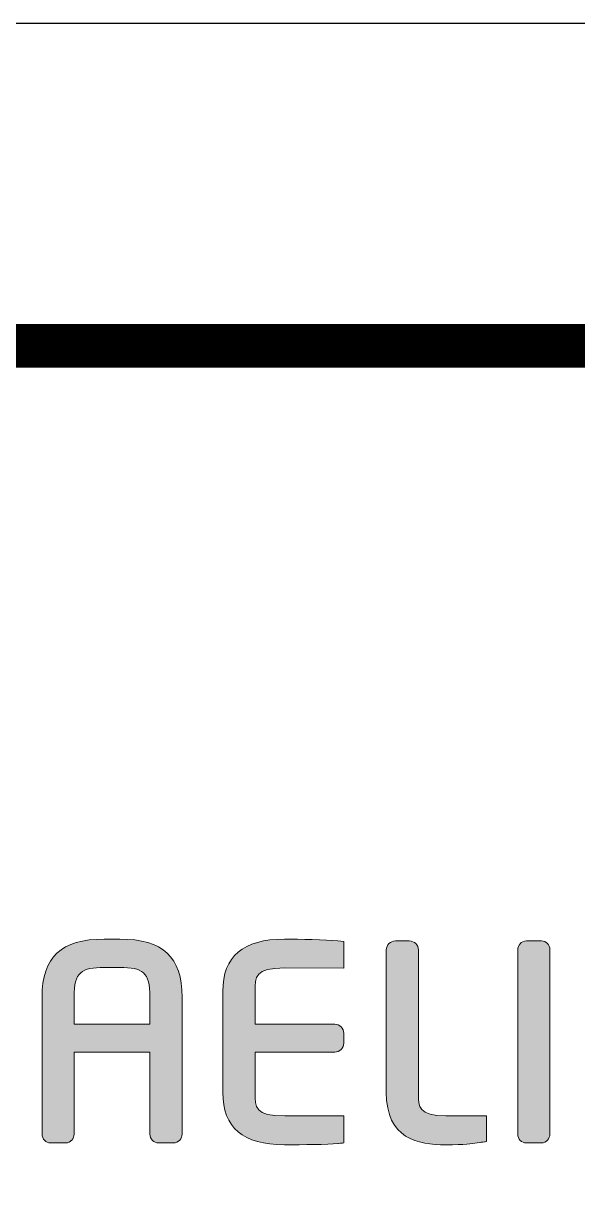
# Model space of a CAD drawing. Extents: x 16296675150 to 16296675606, y -37409617853 to -37409617519.
# Drawn here: x 16296675546.06 to 16296675559.38, y -37409617546.85 to -37409617518.64 of the extents above; entities that cross this region are included whole.
import ezdxf

# ---------------------------------------------------------------- set-up
doc = ezdxf.new("R2010")
doc.units = 0
doc.header["$LTSCALE"] = 10
doc.header["$MEASUREMENT"] = 0
doc.layers.get('0').update_dxf_attribs({"linetype": 'CONTINUOUS'})
doc.layers.add('레이어 1', color=7, linetype='CONTINUOUS', lineweight=0)

msp = doc.modelspace()

# ---------------------------------------------------------------- hatches: boundary and pattern name
at = {"layer": '레이어 1'}
h = msp.add_hatch(color=5, dxfattribs=at)
h.dxf.hatch_style = 2
edge = h.paths.add_edge_path()
edge.add_spline(control_points=[(16296675549.09897, -37409617542.70163), (16296675549.09897, -37409617542.70163), (16296675547.276779, -37409617542.70163), (16296675547.276779, -37409617542.70163), (16296675547.276779, -37409617542.633904), (16296675547.276779, -37409617542.051857), (16296675547.276779, -37409617542.051857), (16296675547.276779, -37409617541.44429), (16296675547.45739, -37409617541.341202), (16296675547.999229, -37409617541.341202), (16296675547.999229, -37409617541.341202), (16296675548.377069, -37409617541.341202), (16296675548.377069, -37409617541.341202), (16296675548.9186, -37409617541.341202), (16296675549.09897, -37409617541.44429), (16296675549.09897, -37409617542.051857), (16296675549.09897, -37409617542.051857), (16296675549.09897, -37409617542.633904), (16296675549.09897, -37409617542.70163)], knot_values=[0, 0, 0, 0, 1, 1, 1, 2, 2, 2, 3, 3, 3, 4, 4, 4, 5, 5, 5, 6, 6, 6, 6], degree=3, periodic=0)
edge = h.paths.add_edge_path()
edge.add_spline(control_points=[(16296675548.377069, -37409617540.659264), (16296675548.377069, -37409617540.659264), (16296675547.999229, -37409617540.659264), (16296675547.999229, -37409617540.659264), (16296675546.96699, -37409617540.659264), (16296675546.506769, -37409617541.088608), (16296675546.506769, -37409617542.051857), (16296675546.506769, -37409617542.051857), (16296675546.506769, -37409617545.347168), (16296675546.506769, -37409617545.347168), (16296675546.506769, -37409617545.463028), (16296675546.60092, -37409617545.561203), (16296675546.712049, -37409617545.561203), (16296675546.712049, -37409617545.561203), (16296675547.07254, -37409617545.561203), (16296675547.07254, -37409617545.561203), (16296675547.20031, -37409617545.561203), (16296675547.276779, -37409617545.452713), (16296675547.276779, -37409617545.347168), (16296675547.276779, -37409617545.347168), (16296675547.276779, -37409617543.453537), (16296675547.276779, -37409617543.379646), (16296675547.276779, -37409617543.379646), (16296675549.09897, -37409617543.379646), (16296675549.09897, -37409617543.379646), (16296675549.09897, -37409617543.453537), (16296675549.09897, -37409617545.347168), (16296675549.09897, -37409617545.347168), (16296675549.09897, -37409617545.465233), (16296675549.19207, -37409617545.561203), (16296675549.30677, -37409617545.561203), (16296675549.30677, -37409617545.561203), (16296675549.66283, -37409617545.561203), (16296675549.66283, -37409617545.561203), (16296675549.787661, -37409617545.561203), (16296675549.87167, -37409617545.450493), (16296675549.87167, -37409617545.347168), (16296675549.87167, -37409617545.347168), (16296675549.87167, -37409617542.051857), (16296675549.87167, -37409617542.051857), (16296675549.87167, -37409617541.088608), (16296675549.41054, -37409617540.659264), (16296675548.377069, -37409617540.659264)], knot_values=[0, 0, 0, 0, 1, 1, 1, 2, 2, 2, 3, 3, 3, 4, 4, 4, 5, 5, 5, 6, 6, 6, 7, 7, 7, 8, 8, 8, 9, 9, 9, 10, 10, 10, 11, 11, 11, 12, 12, 12, 13, 13, 13, 14, 14, 14, 14], degree=3, periodic=0)
h = msp.add_hatch(color=5, dxfattribs=at)
h.dxf.hatch_style = 2
edge = h.paths.add_edge_path()
edge.add_spline(control_points=[(16296675550.850941, -37409617541.918571), (16296675550.850941, -37409617541.918571), (16296675550.850941, -37409617544.344391), (16296675550.850941, -37409617544.344391), (16296675550.850941, -37409617545.192993), (16296675551.33564, -37409617545.605148), (16296675552.333019, -37409617545.605148), (16296675552.773279, -37409617545.605148), (16296675553.37249, -37409617545.597061), (16296675553.61208, -37409617545.574707), (16296675553.608641, -37409617545.574707), (16296675553.72826, -37409617545.563171), (16296675553.72826, -37409617545.563171), (16296675553.72826, -37409617545.563171), (16296675553.762871, -37409617545.559738), (16296675553.762871, -37409617545.559738), (16296675553.762871, -37409617545.559738), (16296675553.762871, -37409617544.91069), (16296675553.762871, -37409617544.91069), (16296675553.762871, -37409617544.91069), (16296675552.33849, -37409617544.91069), (16296675552.33849, -37409617544.91069), (16296675551.62487, -37409617544.91069), (16296675551.62487, -37409617544.709396), (16296675551.62487, -37409617544.344391), (16296675551.62487, -37409617544.344391), (16296675551.62487, -37409617543.445427), (16296675551.62487, -37409617543.375221), (16296675551.6982, -37409617543.375221), (16296675553.539539, -37409617543.375221), (16296675553.539539, -37409617543.375221), (16296675553.66013, -37409617543.375221), (16296675553.758381, -37409617543.279503), (16296675553.758381, -37409617543.161667), (16296675553.758381, -37409617543.161667), (16296675553.758381, -37409617542.921097), (16296675553.758381, -37409617542.921097), (16296675553.758381, -37409617542.802544), (16296675553.66013, -37409617542.706551), (16296675553.539539, -37409617542.706551), (16296675553.539539, -37409617542.706551), (16296675551.6982, -37409617542.706551), (16296675551.62487, -37409617542.706551), (16296675551.62487, -37409617542.636833), (16296675551.62487, -37409617541.918571), (16296675551.62487, -37409617541.918571), (16296675551.62487, -37409617541.554031), (16296675551.62487, -37409617541.353233), (16296675552.33849, -37409617541.353233), (16296675552.33849, -37409617541.353233), (16296675553.76231, -37409617541.358879), (16296675553.76231, -37409617541.358879), (16296675553.76231, -37409617541.358879), (16296675553.76231, -37409617540.713753), (16296675553.76231, -37409617540.713753), (16296675553.76231, -37409617540.713753), (16296675553.61128, -37409617540.697563), (16296675553.61128, -37409617540.697563), (16296675553.331129, -37409617540.672272), (16296675552.688841, -37409617540.659264), (16296675552.333019, -37409617540.659264), (16296675551.33564, -37409617540.659264), (16296675550.850941, -37409617541.070923), (16296675550.850941, -37409617541.918571)], knot_values=[0, 0, 0, 0, 1, 1, 1, 2, 2, 2, 3, 3, 3, 4, 4, 4, 5, 5, 5, 6, 6, 6, 7, 7, 7, 8, 8, 8, 9, 9, 9, 10, 10, 10, 11, 11, 11, 12, 12, 12, 13, 13, 13, 14, 14, 14, 15, 15, 15, 16, 16, 16, 17, 17, 17, 18, 18, 18, 19, 19, 19, 20, 20, 20, 21, 21, 21, 21], degree=3, periodic=0)
h = msp.add_hatch(color=5, dxfattribs=at)
h.dxf.hatch_style = 2
edge = h.paths.add_edge_path()
edge.add_spline(control_points=[(16296675554.999451, -37409617540.703217), (16296675554.88028, -37409617540.703217), (16296675554.77927, -37409617540.801651), (16296675554.77927, -37409617540.91848), (16296675554.77927, -37409617540.91848), (16296675554.77927, -37409617544.344391), (16296675554.77927, -37409617544.344391), (16296675554.77927, -37409617545.461548), (16296675555.541731, -37409617545.605148), (16296675556.20549, -37409617545.605148), (16296675556.69252, -37409617545.605148), (16296675556.817471, -37409617545.584518), (16296675556.961679, -37409617545.560471), (16296675556.961679, -37409617545.560471), (16296675557.045771, -37409617545.547234), (16296675557.045771, -37409617545.547234), (16296675557.04454, -37409617545.547707), (16296675557.157089, -37409617545.533722), (16296675557.157089, -37409617545.533722), (16296675557.157089, -37409617545.533722), (16296675557.190479, -37409617545.529297), (16296675557.190479, -37409617545.529297), (16296675557.190479, -37409617545.529297), (16296675557.190479, -37409617544.91069), (16296675557.190479, -37409617544.91069), (16296675557.190479, -37409617544.91069), (16296675556.21286, -37409617544.91069), (16296675556.21286, -37409617544.91069), (16296675555.55154, -37409617544.91069), (16296675555.55154, -37409617544.661049), (16296675555.55154, -37409617544.418762), (16296675555.55154, -37409617544.418762), (16296675555.55154, -37409617540.91848), (16296675555.55154, -37409617540.91848), (16296675555.55154, -37409617540.801651), (16296675555.45138, -37409617540.703217), (16296675555.332569, -37409617540.703217), (16296675555.332569, -37409617540.703217), (16296675554.999451, -37409617540.703217), (16296675554.999451, -37409617540.703217)], knot_values=[0, 0, 0, 0, 1, 1, 1, 2, 2, 2, 3, 3, 3, 4, 4, 4, 5, 5, 5, 6, 6, 6, 7, 7, 7, 8, 8, 8, 9, 9, 9, 10, 10, 10, 11, 11, 11, 12, 12, 12, 13, 13, 13, 13], degree=3, periodic=0)
h = msp.add_hatch(color=5, dxfattribs=at)
h.dxf.hatch_style = 2
edge = h.paths.add_edge_path()
edge.add_spline(control_points=[(16296675558.14624, -37409617540.703217), (16296675558.017611, -37409617540.703217), (16296675557.940781, -37409617540.809486), (16296675557.940781, -37409617540.912109), (16296675557.940781, -37409617540.912109), (16296675557.940781, -37409617545.347168), (16296675557.940781, -37409617545.347168), (16296675557.940781, -37409617545.465233), (16296675558.033091, -37409617545.561203), (16296675558.14624, -37409617545.561203), (16296675558.14624, -37409617545.561203), (16296675558.506109, -37409617545.561203), (16296675558.506109, -37409617545.561203), (16296675558.634991, -37409617545.561203), (16296675558.71195, -37409617545.452713), (16296675558.71195, -37409617545.347168), (16296675558.71195, -37409617545.347168), (16296675558.71195, -37409617540.912109), (16296675558.71195, -37409617540.912109), (16296675558.71195, -37409617540.795013), (16296675558.62174, -37409617540.703217), (16296675558.506109, -37409617540.703217), (16296675558.506109, -37409617540.703217), (16296675558.14624, -37409617540.703217), (16296675558.14624, -37409617540.703217)], knot_values=[0, 0, 0, 0, 1, 1, 1, 2, 2, 2, 3, 3, 3, 4, 4, 4, 5, 5, 5, 6, 6, 6, 7, 7, 7, 8, 8, 8, 8], degree=3, periodic=0)

# ---------------------------------------------------------------- linework, layer by layer
at = {"ltscale": 0.5}
msp.add_lwpolyline([(16296675150.245461, -37409617852.537933), (16296675605.945459, -37409617852.537933), (16296675605.945459, -37409617518.637917), (16296675150.245461, -37409617518.637917)], close=True, dxfattribs=at)
at = {"color": 5, "linetype": 'ByBlock', "lineweight": 200, "const_width": 1.05}
msp.add_lwpolyline([(16296675157.573191, -37409617838.240623), (16296675598.573191, -37409617838.240623), (16296675598.573191, -37409617526.390617), (16296675157.573191, -37409617526.390617)], close=True, dxfattribs=at)
at = {"layer": '레이어 1', "color": 5}
for points, knots in [([(16296675548.377069, -37409617540.659264), (16296675548.377069, -37409617540.659264), (16296675547.999229, -37409617540.659264), (16296675547.999229, -37409617540.659264), (16296675546.96699, -37409617540.659264), (16296675546.506769, -37409617541.088608), (16296675546.506769, -37409617542.051857), (16296675546.506769, -37409617542.051857), (16296675546.506769, -37409617545.347168), (16296675546.506769, -37409617545.347168), (16296675546.506769, -37409617545.463028), (16296675546.60092, -37409617545.561203), (16296675546.712049, -37409617545.561203), (16296675546.712049, -37409617545.561203), (16296675547.07254, -37409617545.561203), (16296675547.07254, -37409617545.561203), (16296675547.20031, -37409617545.561203), (16296675547.276779, -37409617545.452713), (16296675547.276779, -37409617545.347168), (16296675547.276779, -37409617545.347168), (16296675547.276779, -37409617543.453537), (16296675547.276779, -37409617543.379646), (16296675547.276779, -37409617543.379646), (16296675549.09897, -37409617543.379646), (16296675549.09897, -37409617543.379646), (16296675549.09897, -37409617543.453537), (16296675549.09897, -37409617545.347168), (16296675549.09897, -37409617545.347168), (16296675549.09897, -37409617545.465233), (16296675549.19207, -37409617545.561203), (16296675549.30677, -37409617545.561203), (16296675549.30677, -37409617545.561203), (16296675549.66283, -37409617545.561203), (16296675549.66283, -37409617545.561203), (16296675549.787661, -37409617545.561203), (16296675549.87167, -37409617545.450493), (16296675549.87167, -37409617545.347168), (16296675549.87167, -37409617545.347168), (16296675549.87167, -37409617542.051857), (16296675549.87167, -37409617542.051857), (16296675549.87167, -37409617541.088608), (16296675549.41054, -37409617540.659264), (16296675548.377069, -37409617540.659264)], [0, 0, 0, 0, 1, 1, 1, 2, 2, 2, 3, 3, 3, 4, 4, 4, 5, 5, 5, 6, 6, 6, 7, 7, 7, 8, 8, 8, 9, 9, 9, 10, 10, 10, 11, 11, 11, 12, 12, 12, 13, 13, 13, 14, 14, 14, 14]), ([(16296675550.850941, -37409617541.918571), (16296675550.850941, -37409617541.918571), (16296675550.850941, -37409617544.344391), (16296675550.850941, -37409617544.344391), (16296675550.850941, -37409617545.192993), (16296675551.33564, -37409617545.605148), (16296675552.333019, -37409617545.605148), (16296675552.773279, -37409617545.605148), (16296675553.37249, -37409617545.597061), (16296675553.61208, -37409617545.574707), (16296675553.608641, -37409617545.574707), (16296675553.72826, -37409617545.563171), (16296675553.72826, -37409617545.563171), (16296675553.72826, -37409617545.563171), (16296675553.762871, -37409617545.559738), (16296675553.762871, -37409617545.559738), (16296675553.762871, -37409617545.559738), (16296675553.762871, -37409617544.91069), (16296675553.762871, -37409617544.91069), (16296675553.762871, -37409617544.91069), (16296675552.33849, -37409617544.91069), (16296675552.33849, -37409617544.91069), (16296675551.62487, -37409617544.91069), (16296675551.62487, -37409617544.709396), (16296675551.62487, -37409617544.344391), (16296675551.62487, -37409617544.344391), (16296675551.62487, -37409617543.445427), (16296675551.62487, -37409617543.375221), (16296675551.6982, -37409617543.375221), (16296675553.539539, -37409617543.375221), (16296675553.539539, -37409617543.375221), (16296675553.66013, -37409617543.375221), (16296675553.758381, -37409617543.279503), (16296675553.758381, -37409617543.161667), (16296675553.758381, -37409617543.161667), (16296675553.758381, -37409617542.921097), (16296675553.758381, -37409617542.921097), (16296675553.758381, -37409617542.802544), (16296675553.66013, -37409617542.706551), (16296675553.539539, -37409617542.706551), (16296675553.539539, -37409617542.706551), (16296675551.6982, -37409617542.706551), (16296675551.62487, -37409617542.706551), (16296675551.62487, -37409617542.636833), (16296675551.62487, -37409617541.918571), (16296675551.62487, -37409617541.918571), (16296675551.62487, -37409617541.554031), (16296675551.62487, -37409617541.353233), (16296675552.33849, -37409617541.353233), (16296675552.33849, -37409617541.353233), (16296675553.76231, -37409617541.358879), (16296675553.76231, -37409617541.358879), (16296675553.76231, -37409617541.358879), (16296675553.76231, -37409617540.713753), (16296675553.76231, -37409617540.713753), (16296675553.76231, -37409617540.713753), (16296675553.61128, -37409617540.697563), (16296675553.61128, -37409617540.697563), (16296675553.331129, -37409617540.672272), (16296675552.688841, -37409617540.659264), (16296675552.333019, -37409617540.659264), (16296675551.33564, -37409617540.659264), (16296675550.850941, -37409617541.070923), (16296675550.850941, -37409617541.918571)], [0, 0, 0, 0, 1, 1, 1, 2, 2, 2, 3, 3, 3, 4, 4, 4, 5, 5, 5, 6, 6, 6, 7, 7, 7, 8, 8, 8, 9, 9, 9, 10, 10, 10, 11, 11, 11, 12, 12, 12, 13, 13, 13, 14, 14, 14, 15, 15, 15, 16, 16, 16, 17, 17, 17, 18, 18, 18, 19, 19, 19, 20, 20, 20, 21, 21, 21, 21]), ([(16296675554.999451, -37409617540.703217), (16296675554.88028, -37409617540.703217), (16296675554.77927, -37409617540.801651), (16296675554.77927, -37409617540.91848), (16296675554.77927, -37409617540.91848), (16296675554.77927, -37409617544.344391), (16296675554.77927, -37409617544.344391), (16296675554.77927, -37409617545.461548), (16296675555.541731, -37409617545.605148), (16296675556.20549, -37409617545.605148), (16296675556.69252, -37409617545.605148), (16296675556.817471, -37409617545.584518), (16296675556.961679, -37409617545.560471), (16296675556.961679, -37409617545.560471), (16296675557.045771, -37409617545.547234), (16296675557.045771, -37409617545.547234), (16296675557.04454, -37409617545.547707), (16296675557.157089, -37409617545.533722), (16296675557.157089, -37409617545.533722), (16296675557.157089, -37409617545.533722), (16296675557.190479, -37409617545.529297), (16296675557.190479, -37409617545.529297), (16296675557.190479, -37409617545.529297), (16296675557.190479, -37409617544.91069), (16296675557.190479, -37409617544.91069), (16296675557.190479, -37409617544.91069), (16296675556.21286, -37409617544.91069), (16296675556.21286, -37409617544.91069), (16296675555.55154, -37409617544.91069), (16296675555.55154, -37409617544.661049), (16296675555.55154, -37409617544.418762), (16296675555.55154, -37409617544.418762), (16296675555.55154, -37409617540.91848), (16296675555.55154, -37409617540.91848), (16296675555.55154, -37409617540.801651), (16296675555.45138, -37409617540.703217), (16296675555.332569, -37409617540.703217), (16296675555.332569, -37409617540.703217), (16296675554.999451, -37409617540.703217), (16296675554.999451, -37409617540.703217)], [0, 0, 0, 0, 1, 1, 1, 2, 2, 2, 3, 3, 3, 4, 4, 4, 5, 5, 5, 6, 6, 6, 7, 7, 7, 8, 8, 8, 9, 9, 9, 10, 10, 10, 11, 11, 11, 12, 12, 12, 13, 13, 13, 13]), ([(16296675558.14624, -37409617540.703217), (16296675558.017611, -37409617540.703217), (16296675557.940781, -37409617540.809486), (16296675557.940781, -37409617540.912109), (16296675557.940781, -37409617540.912109), (16296675557.940781, -37409617545.347168), (16296675557.940781, -37409617545.347168), (16296675557.940781, -37409617545.465233), (16296675558.033091, -37409617545.561203), (16296675558.14624, -37409617545.561203), (16296675558.14624, -37409617545.561203), (16296675558.506109, -37409617545.561203), (16296675558.506109, -37409617545.561203), (16296675558.634991, -37409617545.561203), (16296675558.71195, -37409617545.452713), (16296675558.71195, -37409617545.347168), (16296675558.71195, -37409617545.347168), (16296675558.71195, -37409617540.912109), (16296675558.71195, -37409617540.912109), (16296675558.71195, -37409617540.795013), (16296675558.62174, -37409617540.703217), (16296675558.506109, -37409617540.703217), (16296675558.506109, -37409617540.703217), (16296675558.14624, -37409617540.703217), (16296675558.14624, -37409617540.703217)], [0, 0, 0, 0, 1, 1, 1, 2, 2, 2, 3, 3, 3, 4, 4, 4, 5, 5, 5, 6, 6, 6, 7, 7, 7, 8, 8, 8, 8]), ([(16296675549.09897, -37409617542.70163), (16296675549.09897, -37409617542.70163), (16296675547.276779, -37409617542.70163), (16296675547.276779, -37409617542.70163), (16296675547.276779, -37409617542.633904), (16296675547.276779, -37409617542.051857), (16296675547.276779, -37409617542.051857), (16296675547.276779, -37409617541.44429), (16296675547.45739, -37409617541.341202), (16296675547.999229, -37409617541.341202), (16296675547.999229, -37409617541.341202), (16296675548.377069, -37409617541.341202), (16296675548.377069, -37409617541.341202), (16296675548.9186, -37409617541.341202), (16296675549.09897, -37409617541.44429), (16296675549.09897, -37409617542.051857), (16296675549.09897, -37409617542.051857), (16296675549.09897, -37409617542.633904), (16296675549.09897, -37409617542.70163)], [0, 0, 0, 0, 1, 1, 1, 2, 2, 2, 3, 3, 3, 4, 4, 4, 5, 5, 5, 6, 6, 6, 6])]:
    msp.add_open_spline(points, degree=3, knots=knots, dxfattribs=at)

doc.saveas('drawing.dxf')
